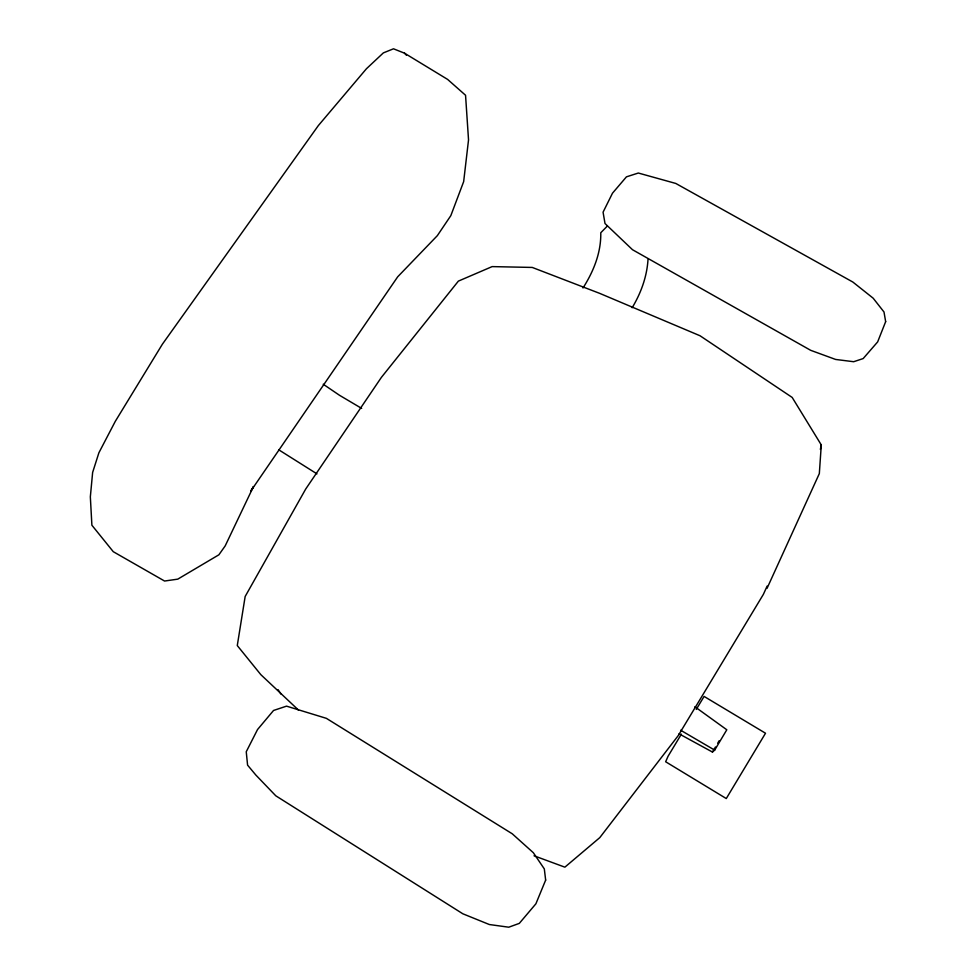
<?xml version="1.0" encoding="UTF-8"?>
<svg xmlns="http://www.w3.org/2000/svg" width="976" height="976" viewBox="0 0 976 976"><rect width="100%" height="100%" fill="white"/><g stroke="black" fill="none" stroke-linecap="round" stroke-linejoin="round"><path stroke-width="1.46" d="M298.485 710.077L260.848 674.672L237.278 645.563L245.159 596.495L305.72 489.013L381.396 377.37L458.378 281.112L492.136 266.607L532.249 267.436L599.593 293.325L700.024 335.756L792.183 397.439L821.292 444.934L819.328 473.604L767.026 588.369M648.015 259.421C646.954 276.659 641 293.02 632.155 307.733M820.365 449.399L821.292 444.934M767.136 586.076L763.366 594.372L678.259 735.575L599.789 837.628L564.872 867.164L534.031 855.793M583.001 287.993C593.554 271.438 601.179 252.674 600.777 232.752L607.084 226.322M679.052 733.818L712.443 752.045L715.457 746.994M717.714 743.2L719.214 740.674M712.443 752.045L714.676 750.129L726.803 729.78L694.851 706.734M681.394 734.123L668.084 756.217L665.644 761.756L726.278 798.551L765.513 733.232L704.099 696.425L696.266 709.418M404.503 53.18L393.511 48.8L383.361 52.887L366.427 68.759L318.322 125.611L162.394 344.186L115.278 421.376L98.893 452.779L92.635 472.433L90.341 496.857L91.89 525.222L113.277 551.696L164.566 581.037L177.766 579.146L218.88 554.807L225.188 545.901L253.467 486.56L250.698 491.221L397.696 276.806L437.346 235.643L450.827 215.635L463.661 181.621L468.529 139.885L465.552 95.258L447.618 79.41L404.503 53.18L406.431 55.229M680.626 730.219L714.676 750.129M361.657 408.395L339.502 395.28L323.239 384.227M316.956 473.872L278.892 449.899M278.05 689.654L281.027 694.119M885.659 321.653L877.656 341.893L863.174 358.57L853.671 361.718L835.627 359.449L810.69 350.323L632.509 249.722L605.01 223.528L603.07 212.182L612.489 193.199L626.446 176.839L638.328 173.033L675.795 183.451L852.841 282.04L873.166 298.192L884 312.003L885.659 321.653M545.657 880.096L535.897 903.8L519.305 923.381L508.752 927.2L489.342 924.528L462.844 913.792L275.793 795.806L255.81 775.005L247.587 765.147L246.245 751.764L257.53 729.548L273.548 710.467L286.529 706.148L326.387 718.348L512.241 833.785L533.335 852.719L544.315 868.908L545.657 880.096"/></g></svg>
